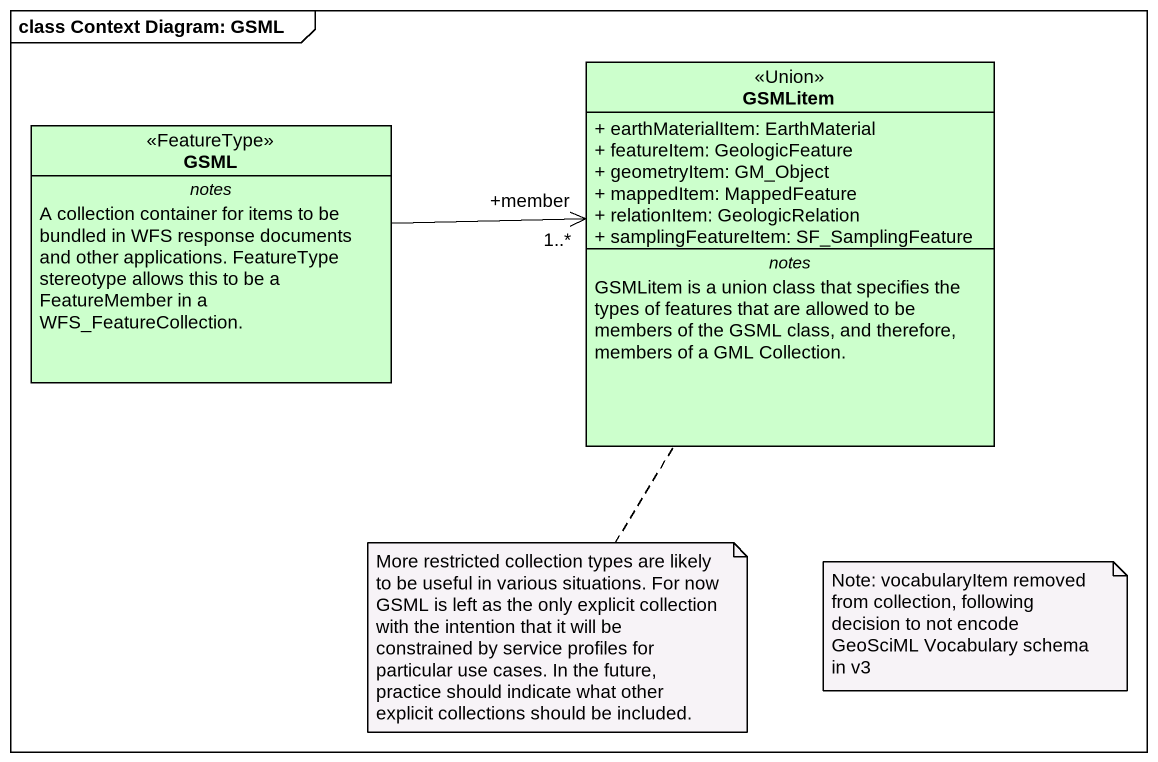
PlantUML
@startuml
mainframe class Context Diagram: GSML
hide circle
hide empty members
skinparam classAttributeIconSize 0
class GSMLitem <<Union>> #CCFFCC {
  + earthMaterialItem: EarthMaterial
  + featureItem: GeologicFeature
  + geometryItem: GM_Object
  + mappedItem: MappedFeature
  + relationItem: GeologicRelation
  + samplingFeatureItem: SF_SamplingFeature
  -- notes --
  GSMLitem is a union class that specifies the types of features that are allowed to be members of the GSML class, and therefore, members of a GML Collection.
}
class GSML <<FeatureType>> #CCFFCC {
  -- notes --
  A collection container for items to be bundled in WFS response documents and other applications. FeatureType stereotype allows this to be a FeatureMember in a WFS_FeatureCollection.
}
GSML -right-> "+member\n1..*" GSMLitem
note bottom of GSMLitem : More restricted collection types are likely to be useful in various situations. For now GSML is left as the only explicit collection with the intention that it will be constrained by service profiles for particular use cases. In the future, practice should indicate what other explicit collections should be included.
note as N2
  Note: vocabularyItem removed from collection, following decision to not encode GeoSciML Vocabulary schema in v3
end note
@enduml
